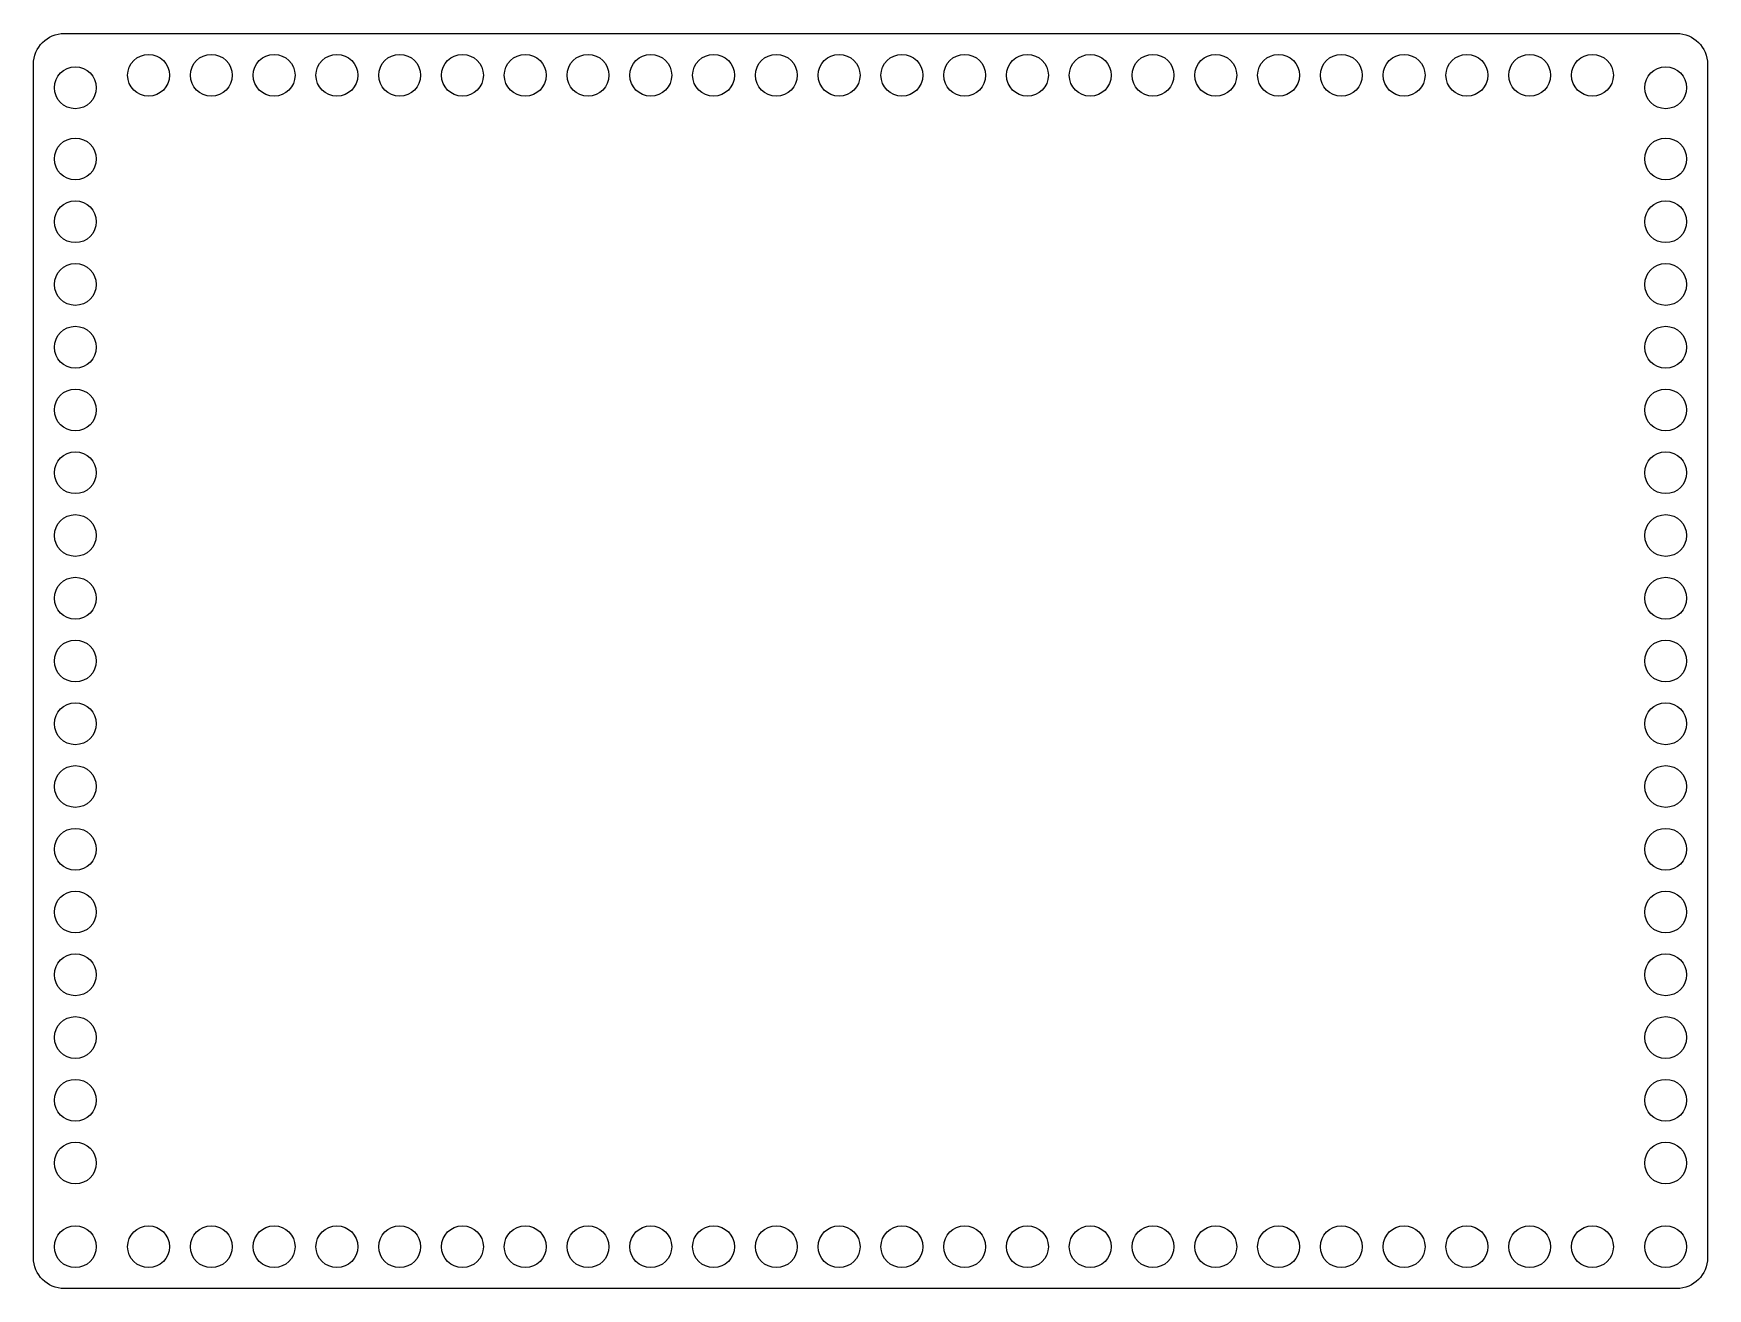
# Model space of a CAD drawing. Extents: x 1134 to 2268, y 426 to 1276.
import ezdxf

# ---------------------------------------------------------------- set-up
doc = ezdxf.new("R2010")
doc.units = 0
doc.layers.add('W0102_Printing_40X30', color=7, linetype='CONTINUOUS')

msp = doc.modelspace()

# ---------------------------------------------------------------- linework, layer by layer
at = {"layer": 'W0102_Printing_40X30', "color": 1}
for points in [[(1155.068571, 1276.271568), (2247.275544, 1276.271568)], [(1134.243572, 446.703589), (1134.243572, 1255.445569)], [(2268.101543, 1255.445569), (2268.101543, 446.703589)], [(2247.275544, 425.877589), (1155.068571, 425.877589)]]:
    msp.add_lwpolyline(points, dxfattribs=at)
for points in [[(1226.369069, 1247.924869)], [(1268.888768, 1247.924869)], [(1311.408367, 1247.924869)], [(1353.928066, 1247.924869)], [(1396.447865, 1247.924869)], [(1438.967464, 1247.924869)], [(1481.487163, 1247.924869)], [(1524.006762, 1247.924869)], [(1566.526561, 1247.924869)], [(1609.04626, 1247.924869)], [(1651.565859, 1247.924869)], [(1694.085558, 1247.924869)], [(1736.605257, 1247.924869)], [(1779.124956, 1247.924869)], [(1821.644654, 1247.924869)], [(1864.164253, 1247.924869)], [(1906.684052, 1247.924869)], [(1949.203651, 1247.924869)], [(1991.72335, 1247.924869)], [(2034.242949, 1247.924869)], [(2076.762648, 1247.924869)], [(2119.282447, 1247.924869)], [(2161.802146, 1247.924869)], [(2204.321745, 1247.924869)], [(1176.762671, 1239.478469)], [(2253.928144, 1239.478469)], [(1176.762671, 1191.23187)], [(2253.928144, 1191.23187)], [(1176.762671, 1148.712271)], [(2253.928144, 1148.712271)], [(1176.762671, 1106.192472)], [(2253.928144, 1106.192472)], [(1176.762671, 1063.672873)], [(2253.928144, 1063.672873)], [(1176.762671, 1021.153174)], [(2253.928144, 1021.153174)], [(1176.762671, 978.633476)], [(2253.928144, 978.633476)], [(1176.762671, 936.113777)], [(2253.928144, 936.113777)], [(1176.762671, 893.594078)], [(2253.928144, 893.594078)], [(1176.762671, 851.074479)], [(2253.928144, 851.074479)], [(1176.762671, 808.55468)], [(2253.928144, 808.55468)], [(1176.762671, 766.035081)], [(2253.928144, 766.035081)], [(1176.762671, 723.515382)], [(2253.928144, 723.515382)], [(1176.762671, 680.995683)], [(2253.928144, 680.995683)], [(1176.762671, 638.475984)], [(2253.928144, 638.475984)], [(1176.762671, 595.956385)], [(2253.928144, 595.956385)], [(1176.762671, 553.436586)], [(2253.928144, 553.436586)], [(1176.762671, 510.916987)], [(2253.928144, 510.916987)], [(1176.762671, 454.224089)], [(1226.369069, 454.224089)], [(1268.888768, 454.224089)], [(1311.408367, 454.224089)], [(1353.928066, 454.224089)], [(1396.447865, 454.224089)], [(1438.967464, 454.224089)], [(1481.487163, 454.224089)], [(1524.006762, 454.224089)], [(1566.526561, 454.224089)], [(1609.04626, 454.224089)], [(1651.565859, 454.224089)], [(1694.085558, 454.224089)], [(1736.605257, 454.224089)], [(1779.124956, 454.224089)], [(1821.644654, 454.224089)], [(1864.164253, 454.224089)], [(1906.684052, 454.224089)], [(1949.203651, 454.224089)], [(1991.72335, 454.224089)], [(2034.242949, 454.224089)], [(2076.762648, 454.224089)], [(2119.282447, 454.224089)], [(2161.802146, 454.224089)], [(2204.321745, 454.224089)], [(2253.928144, 454.224089)], [(2247.275544, 425.877589)]]:
    msp.add_lwpolyline(points, close=True, dxfattribs=at)
for points in [[(1134.243572, 1255.445569), (1134.243572, 1266.947568), (1143.567571, 1276.271568), (1155.068571, 1276.271568)], [(2247.275544, 1276.271568), (2258.777544, 1276.271568), (2268.101543, 1266.947568), (2268.101543, 1255.445569)], [(1198.02207, 1247.924869), (1198.02207, 1255.752869), (1204.36807, 1262.097868), (1212.19607, 1262.097868)], [(1212.19607, 1262.097868), (1220.023069, 1262.097868), (1226.369069, 1255.752869), (1226.369069, 1247.924869)], [(1240.542769, 1247.924869), (1240.542769, 1255.752869), (1246.887769, 1262.097868), (1254.715769, 1262.097868)], [(1254.715769, 1262.097868), (1262.542768, 1262.097868), (1268.888768, 1255.752869), (1268.888768, 1247.924869)], [(1283.062368, 1247.924869), (1283.062368, 1255.752869), (1289.407368, 1262.097868), (1297.235368, 1262.097868)], [(1297.235368, 1262.097868), (1305.062367, 1262.097868), (1311.408367, 1255.752869), (1311.408367, 1247.924869)], [(1325.582067, 1247.924869), (1325.582067, 1255.752869), (1331.927067, 1262.097868), (1339.755067, 1262.097868)], [(1339.755067, 1262.097868), (1347.582066, 1262.097868), (1353.928066, 1255.752869), (1353.928066, 1247.924869)], [(1368.100866, 1247.924869), (1368.100866, 1255.752869), (1374.446866, 1262.097868), (1382.274865, 1262.097868)], [(1382.274865, 1262.097868), (1390.101865, 1262.097868), (1396.447865, 1255.752869), (1396.447865, 1247.924869)], [(1410.621465, 1247.924869), (1410.621465, 1255.752869), (1416.966465, 1262.097868), (1424.794464, 1262.097868)], [(1424.794464, 1262.097868), (1432.621464, 1262.097868), (1438.967464, 1255.752869), (1438.967464, 1247.924869)], [(1453.141164, 1247.924869), (1453.141164, 1255.752869), (1459.486164, 1262.097868), (1467.314163, 1262.097868)], [(1467.314163, 1262.097868), (1475.141163, 1262.097868), (1481.487163, 1255.752869), (1481.487163, 1247.924869)], [(1495.660763, 1247.924869), (1495.660763, 1255.752869), (1502.005762, 1262.097868), (1509.833762, 1262.097868)], [(1509.833762, 1262.097868), (1517.660762, 1262.097868), (1524.006762, 1255.752869), (1524.006762, 1247.924869)], [(1538.179562, 1247.924869), (1538.179562, 1255.752869), (1544.525561, 1262.097868), (1552.353561, 1262.097868)], [(1552.353561, 1262.097868), (1560.180561, 1262.097868), (1566.526561, 1255.752869), (1566.526561, 1247.924869)], [(1580.70026, 1247.924869), (1580.70026, 1255.752869), (1587.04526, 1262.097868), (1594.87326, 1262.097868)], [(1594.87326, 1262.097868), (1602.70026, 1262.097868), (1609.04626, 1255.752869), (1609.04626, 1247.924869)], [(1623.219859, 1247.924869), (1623.219859, 1255.752869), (1629.564859, 1262.097868), (1637.392859, 1262.097868)], [(1637.392859, 1262.097868), (1645.219859, 1262.097868), (1651.565859, 1255.752869), (1651.565859, 1247.924869)], [(1665.739558, 1247.924869), (1665.739558, 1255.752869), (1672.084558, 1262.097868), (1679.912558, 1262.097868)], [(1679.912558, 1262.097868), (1687.739558, 1262.097868), (1694.085558, 1255.752869), (1694.085558, 1247.924869)], [(1708.258257, 1247.924869), (1708.258257, 1255.752869), (1714.604257, 1262.097868), (1722.432257, 1262.097868)], [(1722.432257, 1262.097868), (1730.259257, 1262.097868), (1736.605257, 1255.752869), (1736.605257, 1247.924869)], [(1750.778956, 1247.924869), (1750.778956, 1255.752869), (1757.123956, 1262.097868), (1764.951956, 1262.097868)], [(1764.951956, 1262.097868), (1772.778956, 1262.097868), (1779.124956, 1255.752869), (1779.124956, 1247.924869)], [(1793.298655, 1247.924869), (1793.298655, 1255.752869), (1799.643655, 1262.097868), (1807.471655, 1262.097868)], [(1807.471655, 1262.097868), (1815.298655, 1262.097868), (1821.644654, 1255.752869), (1821.644654, 1247.924869)], [(1835.818254, 1247.924869), (1835.818254, 1255.752869), (1842.163254, 1262.097868), (1849.991254, 1262.097868)], [(1849.991254, 1262.097868), (1857.818254, 1262.097868), (1864.164253, 1255.752869), (1864.164253, 1247.924869)], [(1878.337053, 1247.924869), (1878.337053, 1255.752869), (1884.683053, 1262.097868), (1892.511053, 1262.097868)], [(1892.511053, 1262.097868), (1900.338052, 1262.097868), (1906.684052, 1255.752869), (1906.684052, 1247.924869)], [(1920.857652, 1247.924869), (1920.857652, 1255.752869), (1927.202652, 1262.097868), (1935.030652, 1262.097868)], [(1935.030652, 1262.097868), (1942.857651, 1262.097868), (1949.203651, 1255.752869), (1949.203651, 1247.924869)], [(1963.377351, 1247.924869), (1963.377351, 1255.752869), (1969.722351, 1262.097868), (1977.550351, 1262.097868)], [(1977.550351, 1262.097868), (1985.37735, 1262.097868), (1991.72335, 1255.752869), (1991.72335, 1247.924869)], [(2005.89695, 1247.924869), (2005.89695, 1255.752869), (2012.24195, 1262.097868), (2020.069949, 1262.097868)], [(2020.069949, 1262.097868), (2027.896949, 1262.097868), (2034.242949, 1255.752869), (2034.242949, 1247.924869)], [(2048.416649, 1247.924869), (2048.416649, 1255.752869), (2054.761649, 1262.097868), (2062.589648, 1262.097868)], [(2062.589648, 1262.097868), (2070.417648, 1262.097868), (2076.762648, 1255.752869), (2076.762648, 1247.924869)], [(2090.936448, 1247.924869), (2090.936448, 1255.752869), (2097.281448, 1262.097868), (2105.109447, 1262.097868)], [(2105.109447, 1262.097868), (2112.936447, 1262.097868), (2119.282447, 1255.752869), (2119.282447, 1247.924869)], [(2133.455147, 1247.924869), (2133.455147, 1255.752869), (2139.801147, 1262.097868), (2147.629146, 1262.097868)], [(2147.629146, 1262.097868), (2155.456146, 1262.097868), (2161.802146, 1255.752869), (2161.802146, 1247.924869)], [(2175.975746, 1247.924869), (2175.975746, 1255.752869), (2182.320745, 1262.097868), (2190.148745, 1262.097868)], [(2190.148745, 1262.097868), (2197.976745, 1262.097868), (2204.321745, 1255.752869), (2204.321745, 1247.924869)], [(1148.416671, 1239.478469), (1148.416671, 1247.306469), (1154.761671, 1253.651469), (1162.589671, 1253.651469)], [(1162.589671, 1253.651469), (1170.416671, 1253.651469), (1176.762671, 1247.306469), (1176.762671, 1239.478469)], [(1212.19607, 1233.751869), (1204.36807, 1233.751869), (1198.02207, 1240.096869), (1198.02207, 1247.924869)], [(1226.369069, 1247.924869), (1226.369069, 1240.096869), (1220.023069, 1233.751869), (1212.19607, 1233.751869)], [(1254.715769, 1233.751869), (1246.887769, 1233.751869), (1240.542769, 1240.096869), (1240.542769, 1247.924869)], [(1268.888768, 1247.924869), (1268.888768, 1240.096869), (1262.542768, 1233.751869), (1254.715769, 1233.751869)], [(1297.235368, 1233.751869), (1289.407368, 1233.751869), (1283.062368, 1240.096869), (1283.062368, 1247.924869)], [(1311.408367, 1247.924869), (1311.408367, 1240.096869), (1305.062367, 1233.751869), (1297.235368, 1233.751869)], [(1339.755067, 1233.751869), (1331.927067, 1233.751869), (1325.582067, 1240.096869), (1325.582067, 1247.924869)], [(1353.928066, 1247.924869), (1353.928066, 1240.096869), (1347.582066, 1233.751869), (1339.755067, 1233.751869)], [(1382.274865, 1233.751869), (1374.446866, 1233.751869), (1368.100866, 1240.096869), (1368.100866, 1247.924869)], [(1396.447865, 1247.924869), (1396.447865, 1240.096869), (1390.101865, 1233.751869), (1382.274865, 1233.751869)], [(1424.794464, 1233.751869), (1416.966465, 1233.751869), (1410.621465, 1240.096869), (1410.621465, 1247.924869)], [(1438.967464, 1247.924869), (1438.967464, 1240.096869), (1432.621464, 1233.751869), (1424.794464, 1233.751869)], [(1467.314163, 1233.751869), (1459.486164, 1233.751869), (1453.141164, 1240.096869), (1453.141164, 1247.924869)], [(1481.487163, 1247.924869), (1481.487163, 1240.096869), (1475.141163, 1233.751869), (1467.314163, 1233.751869)], [(1509.833762, 1233.751869), (1502.005762, 1233.751869), (1495.660763, 1240.096869), (1495.660763, 1247.924869)], [(1524.006762, 1247.924869), (1524.006762, 1240.096869), (1517.660762, 1233.751869), (1509.833762, 1233.751869)], [(1552.353561, 1233.751869), (1544.525561, 1233.751869), (1538.179562, 1240.096869), (1538.179562, 1247.924869)], [(1566.526561, 1247.924869), (1566.526561, 1240.096869), (1560.180561, 1233.751869), (1552.353561, 1233.751869)], [(1594.87326, 1233.751869), (1587.04526, 1233.751869), (1580.70026, 1240.096869), (1580.70026, 1247.924869)], [(1609.04626, 1247.924869), (1609.04626, 1240.096869), (1602.70026, 1233.751869), (1594.87326, 1233.751869)], [(1637.392859, 1233.751869), (1629.564859, 1233.751869), (1623.219859, 1240.096869), (1623.219859, 1247.924869)], [(1651.565859, 1247.924869), (1651.565859, 1240.096869), (1645.219859, 1233.751869), (1637.392859, 1233.751869)], [(1679.912558, 1233.751869), (1672.084558, 1233.751869), (1665.739558, 1240.096869), (1665.739558, 1247.924869)], [(1694.085558, 1247.924869), (1694.085558, 1240.096869), (1687.739558, 1233.751869), (1679.912558, 1233.751869)], [(1722.432257, 1233.751869), (1714.604257, 1233.751869), (1708.258257, 1240.096869), (1708.258257, 1247.924869)], [(1736.605257, 1247.924869), (1736.605257, 1240.096869), (1730.259257, 1233.751869), (1722.432257, 1233.751869)], [(1764.951956, 1233.751869), (1757.123956, 1233.751869), (1750.778956, 1240.096869), (1750.778956, 1247.924869)], [(1779.124956, 1247.924869), (1779.124956, 1240.096869), (1772.778956, 1233.751869), (1764.951956, 1233.751869)], [(1807.471655, 1233.751869), (1799.643655, 1233.751869), (1793.298655, 1240.096869), (1793.298655, 1247.924869)], [(1821.644654, 1247.924869), (1821.644654, 1240.096869), (1815.298655, 1233.751869), (1807.471655, 1233.751869)], [(1849.991254, 1233.751869), (1842.163254, 1233.751869), (1835.818254, 1240.096869), (1835.818254, 1247.924869)], [(1864.164253, 1247.924869), (1864.164253, 1240.096869), (1857.818254, 1233.751869), (1849.991254, 1233.751869)], [(1892.511053, 1233.751869), (1884.683053, 1233.751869), (1878.337053, 1240.096869), (1878.337053, 1247.924869)], [(1906.684052, 1247.924869), (1906.684052, 1240.096869), (1900.338052, 1233.751869), (1892.511053, 1233.751869)], [(1935.030652, 1233.751869), (1927.202652, 1233.751869), (1920.857652, 1240.096869), (1920.857652, 1247.924869)], [(1949.203651, 1247.924869), (1949.203651, 1240.096869), (1942.857651, 1233.751869), (1935.030652, 1233.751869)], [(1977.550351, 1233.751869), (1969.722351, 1233.751869), (1963.377351, 1240.096869), (1963.377351, 1247.924869)], [(1991.72335, 1247.924869), (1991.72335, 1240.096869), (1985.37735, 1233.751869), (1977.550351, 1233.751869)], [(2020.069949, 1233.751869), (2012.24195, 1233.751869), (2005.89695, 1240.096869), (2005.89695, 1247.924869)], [(2034.242949, 1247.924869), (2034.242949, 1240.096869), (2027.896949, 1233.751869), (2020.069949, 1233.751869)], [(2062.589648, 1233.751869), (2054.761649, 1233.751869), (2048.416649, 1240.096869), (2048.416649, 1247.924869)], [(2076.762648, 1247.924869), (2076.762648, 1240.096869), (2070.417648, 1233.751869), (2062.589648, 1233.751869)], [(2105.109447, 1233.751869), (2097.281448, 1233.751869), (2090.936448, 1240.096869), (2090.936448, 1247.924869)], [(2119.282447, 1247.924869), (2119.282447, 1240.096869), (2112.936447, 1233.751869), (2105.109447, 1233.751869)], [(2147.629146, 1233.751869), (2139.801147, 1233.751869), (2133.455147, 1240.096869), (2133.455147, 1247.924869)], [(2161.802146, 1247.924869), (2161.802146, 1240.096869), (2155.456146, 1233.751869), (2147.629146, 1233.751869)], [(2190.148745, 1233.751869), (2182.320745, 1233.751869), (2175.975746, 1240.096869), (2175.975746, 1247.924869)], [(2204.321745, 1247.924869), (2204.321745, 1240.096869), (2197.976745, 1233.751869), (2190.148745, 1233.751869)], [(2225.582144, 1239.478469), (2225.582144, 1247.306469), (2231.927144, 1253.651469), (2239.755144, 1253.651469)], [(2239.755144, 1253.651469), (2247.582144, 1253.651469), (2253.928144, 1247.306469), (2253.928144, 1239.478469)], [(1162.589671, 1225.305469), (1154.761671, 1225.305469), (1148.416671, 1231.650469), (1148.416671, 1239.478469)], [(1176.762671, 1239.478469), (1176.762671, 1231.650469), (1170.416671, 1225.305469), (1162.589671, 1225.305469)], [(2239.755144, 1225.305469), (2231.927144, 1225.305469), (2225.582144, 1231.650469), (2225.582144, 1239.478469)], [(2253.928144, 1239.478469), (2253.928144, 1231.650469), (2247.582144, 1225.305469), (2239.755144, 1225.305469)], [(1148.416671, 1191.23187), (1148.416671, 1199.05987), (1154.761671, 1205.40487), (1162.589671, 1205.40487)], [(1162.589671, 1205.40487), (1170.416671, 1205.40487), (1176.762671, 1199.05987), (1176.762671, 1191.23187)], [(2225.582144, 1191.23187), (2225.582144, 1199.05987), (2231.927144, 1205.40487), (2239.755144, 1205.40487)], [(2239.755144, 1205.40487), (2247.582144, 1205.40487), (2253.928144, 1199.05987), (2253.928144, 1191.23187)], [(1162.589671, 1177.058871), (1154.761671, 1177.058871), (1148.416671, 1183.40387), (1148.416671, 1191.23187)], [(1176.762671, 1191.23187), (1176.762671, 1183.40387), (1170.416671, 1177.058871), (1162.589671, 1177.058871)], [(2239.755144, 1177.058871), (2231.927144, 1177.058871), (2225.582144, 1183.40387), (2225.582144, 1191.23187)], [(2253.928144, 1191.23187), (2253.928144, 1183.40387), (2247.582144, 1177.058871), (2239.755144, 1177.058871)], [(1148.416671, 1148.712271), (1148.416671, 1156.540271), (1154.761671, 1162.885271), (1162.589671, 1162.885271)], [(1162.589671, 1162.885271), (1170.416671, 1162.885271), (1176.762671, 1156.540271), (1176.762671, 1148.712271)], [(2225.582144, 1148.712271), (2225.582144, 1156.540271), (2231.927144, 1162.885271), (2239.755144, 1162.885271)], [(2239.755144, 1162.885271), (2247.582144, 1162.885271), (2253.928144, 1156.540271), (2253.928144, 1148.712271)], [(1162.589671, 1134.539272), (1154.761671, 1134.539272), (1148.416671, 1140.884271), (1148.416671, 1148.712271)], [(1176.762671, 1148.712271), (1176.762671, 1140.884271), (1170.416671, 1134.539272), (1162.589671, 1134.539272)], [(2239.755144, 1134.539272), (2231.927144, 1134.539272), (2225.582144, 1140.884271), (2225.582144, 1148.712271)], [(2253.928144, 1148.712271), (2253.928144, 1140.884271), (2247.582144, 1134.539272), (2239.755144, 1134.539272)], [(1148.416671, 1106.192472), (1148.416671, 1114.020472), (1154.761671, 1120.365472), (1162.589671, 1120.365472)], [(1162.589671, 1120.365472), (1170.416671, 1120.365472), (1176.762671, 1114.020472), (1176.762671, 1106.192472)], [(2225.582144, 1106.192472), (2225.582144, 1114.020472), (2231.927144, 1120.365472), (2239.755144, 1120.365472)], [(2239.755144, 1120.365472), (2247.582144, 1120.365472), (2253.928144, 1114.020472), (2253.928144, 1106.192472)], [(1162.589671, 1092.019473), (1154.761671, 1092.019473), (1148.416671, 1098.364473), (1148.416671, 1106.192472)], [(1176.762671, 1106.192472), (1176.762671, 1098.364473), (1170.416671, 1092.019473), (1162.589671, 1092.019473)], [(2239.755144, 1092.019473), (2231.927144, 1092.019473), (2225.582144, 1098.364473), (2225.582144, 1106.192472)], [(2253.928144, 1106.192472), (2253.928144, 1098.364473), (2247.582144, 1092.019473), (2239.755144, 1092.019473)], [(1148.416671, 1063.672873), (1148.416671, 1071.500873), (1154.761671, 1077.845873), (1162.589671, 1077.845873)], [(1162.589671, 1077.845873), (1170.416671, 1077.845873), (1176.762671, 1071.500873), (1176.762671, 1063.672873)], [(2225.582144, 1063.672873), (2225.582144, 1071.500873), (2231.927144, 1077.845873), (2239.755144, 1077.845873)], [(2239.755144, 1077.845873), (2247.582144, 1077.845873), (2253.928144, 1071.500873), (2253.928144, 1063.672873)], [(1162.589671, 1049.499874), (1154.761671, 1049.499874), (1148.416671, 1055.844874), (1148.416671, 1063.672873)], [(1176.762671, 1063.672873), (1176.762671, 1055.844874), (1170.416671, 1049.499874), (1162.589671, 1049.499874)], [(2239.755144, 1049.499874), (2231.927144, 1049.499874), (2225.582144, 1055.844874), (2225.582144, 1063.672873)], [(2253.928144, 1063.672873), (2253.928144, 1055.844874), (2247.582144, 1049.499874), (2239.755144, 1049.499874)], [(1148.416671, 1021.153174), (1148.416671, 1028.981174), (1154.761671, 1035.326174), (1162.589671, 1035.326174)], [(1162.589671, 1035.326174), (1170.416671, 1035.326174), (1176.762671, 1028.981174), (1176.762671, 1021.153174)], [(2225.582144, 1021.153174), (2225.582144, 1028.981174), (2231.927144, 1035.326174), (2239.755144, 1035.326174)], [(2239.755144, 1035.326174), (2247.582144, 1035.326174), (2253.928144, 1028.981174), (2253.928144, 1021.153174)], [(1162.589671, 1006.980175), (1154.761671, 1006.980175), (1148.416671, 1013.325175), (1148.416671, 1021.153174)], [(1176.762671, 1021.153174), (1176.762671, 1013.325175), (1170.416671, 1006.980175), (1162.589671, 1006.980175)], [(2239.755144, 1006.980175), (2231.927144, 1006.980175), (2225.582144, 1013.325175), (2225.582144, 1021.153174)], [(2253.928144, 1021.153174), (2253.928144, 1013.325175), (2247.582144, 1006.980175), (2239.755144, 1006.980175)], [(1148.416671, 978.633476), (1148.416671, 986.461475), (1154.761671, 992.806475), (1162.589671, 992.806475)], [(1162.589671, 992.806475), (1170.416671, 992.806475), (1176.762671, 986.461475), (1176.762671, 978.633476)], [(2225.582144, 978.633476), (2225.582144, 986.461475), (2231.927144, 992.806475), (2239.755144, 992.806475)], [(2239.755144, 992.806475), (2247.582144, 992.806475), (2253.928144, 986.461475), (2253.928144, 978.633476)], [(1162.589671, 964.460476), (1154.761671, 964.460476), (1148.416671, 970.805476), (1148.416671, 978.633476)], [(1176.762671, 978.633476), (1176.762671, 970.805476), (1170.416671, 964.460476), (1162.589671, 964.460476)], [(2239.755144, 964.460476), (2231.927144, 964.460476), (2225.582144, 970.805476), (2225.582144, 978.633476)], [(2253.928144, 978.633476), (2253.928144, 970.805476), (2247.582144, 964.460476), (2239.755144, 964.460476)], [(1148.416671, 936.113777), (1148.416671, 943.941776), (1154.761671, 950.286776), (1162.589671, 950.286776)], [(1162.589671, 950.286776), (1170.416671, 950.286776), (1176.762671, 943.941776), (1176.762671, 936.113777)], [(2225.582144, 936.113777), (2225.582144, 943.941776), (2231.927144, 950.286776), (2239.755144, 950.286776)], [(2239.755144, 950.286776), (2247.582144, 950.286776), (2253.928144, 943.941776), (2253.928144, 936.113777)], [(1162.589671, 921.940777), (1154.761671, 921.940777), (1148.416671, 928.285777), (1148.416671, 936.113777)], [(1176.762671, 936.113777), (1176.762671, 928.285777), (1170.416671, 921.940777), (1162.589671, 921.940777)], [(2239.755144, 921.940777), (2231.927144, 921.940777), (2225.582144, 928.285777), (2225.582144, 936.113777)], [(2253.928144, 936.113777), (2253.928144, 928.285777), (2247.582144, 921.940777), (2239.755144, 921.940777)], [(1148.416671, 893.594078), (1148.416671, 901.422077), (1154.761671, 907.767077), (1162.589671, 907.767077)], [(1162.589671, 907.767077), (1170.416671, 907.767077), (1176.762671, 901.422077), (1176.762671, 893.594078)], [(2225.582144, 893.594078), (2225.582144, 901.422077), (2231.927144, 907.767077), (2239.755144, 907.767077)], [(2239.755144, 907.767077), (2247.582144, 907.767077), (2253.928144, 901.422077), (2253.928144, 893.594078)], [(1162.589671, 879.421078), (1154.761671, 879.421078), (1148.416671, 885.766078), (1148.416671, 893.594078)], [(1176.762671, 893.594078), (1176.762671, 885.766078), (1170.416671, 879.421078), (1162.589671, 879.421078)], [(2239.755144, 879.421078), (2231.927144, 879.421078), (2225.582144, 885.766078), (2225.582144, 893.594078)], [(2253.928144, 893.594078), (2253.928144, 885.766078), (2247.582144, 879.421078), (2239.755144, 879.421078)], [(1148.416671, 851.074479), (1148.416671, 858.902479), (1154.761671, 865.247478), (1162.589671, 865.247478)], [(1162.589671, 865.247478), (1170.416671, 865.247478), (1176.762671, 858.902479), (1176.762671, 851.074479)], [(2225.582144, 851.074479), (2225.582144, 858.902479), (2231.927144, 865.247478), (2239.755144, 865.247478)], [(2239.755144, 865.247478), (2247.582144, 865.247478), (2253.928144, 858.902479), (2253.928144, 851.074479)], [(1162.589671, 836.901479), (1154.761671, 836.901479), (1148.416671, 843.246479), (1148.416671, 851.074479)], [(1176.762671, 851.074479), (1176.762671, 843.246479), (1170.416671, 836.901479), (1162.589671, 836.901479)], [(2239.755144, 836.901479), (2231.927144, 836.901479), (2225.582144, 843.246479), (2225.582144, 851.074479)], [(2253.928144, 851.074479), (2253.928144, 843.246479), (2247.582144, 836.901479), (2239.755144, 836.901479)], [(1148.416671, 808.55468), (1148.416671, 816.38268), (1154.761671, 822.727679), (1162.589671, 822.727679)], [(1162.589671, 822.727679), (1170.416671, 822.727679), (1176.762671, 816.38268), (1176.762671, 808.55468)], [(2225.582144, 808.55468), (2225.582144, 816.38268), (2231.927144, 822.727679), (2239.755144, 822.727679)], [(2239.755144, 822.727679), (2247.582144, 822.727679), (2253.928144, 816.38268), (2253.928144, 808.55468)], [(1162.589671, 794.38168), (1154.761671, 794.38168), (1148.416671, 800.72668), (1148.416671, 808.55468)], [(1176.762671, 808.55468), (1176.762671, 800.72668), (1170.416671, 794.38168), (1162.589671, 794.38168)], [(2239.755144, 794.38168), (2231.927144, 794.38168), (2225.582144, 800.72668), (2225.582144, 808.55468)], [(2253.928144, 808.55468), (2253.928144, 800.72668), (2247.582144, 794.38168), (2239.755144, 794.38168)], [(1148.416671, 766.035081), (1148.416671, 773.863081), (1154.761671, 780.20808), (1162.589671, 780.20808)], [(1162.589671, 780.20808), (1170.416671, 780.20808), (1176.762671, 773.863081), (1176.762671, 766.035081)], [(2225.582144, 766.035081), (2225.582144, 773.863081), (2231.927144, 780.20808), (2239.755144, 780.20808)], [(2239.755144, 780.20808), (2247.582144, 780.20808), (2253.928144, 773.863081), (2253.928144, 766.035081)], [(1162.589671, 751.862081), (1154.761671, 751.862081), (1148.416671, 758.207081), (1148.416671, 766.035081)], [(1176.762671, 766.035081), (1176.762671, 758.207081), (1170.416671, 751.862081), (1162.589671, 751.862081)], [(2239.755144, 751.862081), (2231.927144, 751.862081), (2225.582144, 758.207081), (2225.582144, 766.035081)], [(2253.928144, 766.035081), (2253.928144, 758.207081), (2247.582144, 751.862081), (2239.755144, 751.862081)], [(1148.416671, 723.515382), (1148.416671, 731.343382), (1154.761671, 737.688382), (1162.589671, 737.688382)], [(1162.589671, 737.688382), (1170.416671, 737.688382), (1176.762671, 731.343382), (1176.762671, 723.515382)], [(2225.582144, 723.515382), (2225.582144, 731.343382), (2231.927144, 737.688382), (2239.755144, 737.688382)], [(2239.755144, 737.688382), (2247.582144, 737.688382), (2253.928144, 731.343382), (2253.928144, 723.515382)], [(1162.589671, 709.342382), (1154.761671, 709.342382), (1148.416671, 715.687382), (1148.416671, 723.515382)], [(1176.762671, 723.515382), (1176.762671, 715.687382), (1170.416671, 709.342382), (1162.589671, 709.342382)], [(2239.755144, 709.342382), (2231.927144, 709.342382), (2225.582144, 715.687382), (2225.582144, 723.515382)], [(2253.928144, 723.515382), (2253.928144, 715.687382), (2247.582144, 709.342382), (2239.755144, 709.342382)], [(1148.416671, 680.995683), (1148.416671, 688.823683), (1154.761671, 695.168683), (1162.589671, 695.168683)], [(1162.589671, 695.168683), (1170.416671, 695.168683), (1176.762671, 688.823683), (1176.762671, 680.995683)], [(2225.582144, 680.995683), (2225.582144, 688.823683), (2231.927144, 695.168683), (2239.755144, 695.168683)], [(2239.755144, 695.168683), (2247.582144, 695.168683), (2253.928144, 688.823683), (2253.928144, 680.995683)], [(1162.589671, 666.822683), (1154.761671, 666.822683), (1148.416671, 673.167683), (1148.416671, 680.995683)], [(1176.762671, 680.995683), (1176.762671, 673.167683), (1170.416671, 666.822683), (1162.589671, 666.822683)], [(2239.755144, 666.822683), (2231.927144, 666.822683), (2225.582144, 673.167683), (2225.582144, 680.995683)], [(2253.928144, 680.995683), (2253.928144, 673.167683), (2247.582144, 666.822683), (2239.755144, 666.822683)], [(1148.416671, 638.475984), (1148.416671, 646.303984), (1154.761671, 652.648984), (1162.589671, 652.648984)], [(1162.589671, 652.648984), (1170.416671, 652.648984), (1176.762671, 646.303984), (1176.762671, 638.475984)], [(2225.582144, 638.475984), (2225.582144, 646.303984), (2231.927144, 652.648984), (2239.755144, 652.648984)], [(2239.755144, 652.648984), (2247.582144, 652.648984), (2253.928144, 646.303984), (2253.928144, 638.475984)], [(1162.589671, 624.302984), (1154.761671, 624.302984), (1148.416671, 630.647984), (1148.416671, 638.475984)], [(1176.762671, 638.475984), (1176.762671, 630.647984), (1170.416671, 624.302984), (1162.589671, 624.302984)], [(2239.755144, 624.302984), (2231.927144, 624.302984), (2225.582144, 630.647984), (2225.582144, 638.475984)], [(2253.928144, 638.475984), (2253.928144, 630.647984), (2247.582144, 624.302984), (2239.755144, 624.302984)], [(1148.416671, 595.956385), (1148.416671, 603.784385), (1154.761671, 610.129385), (1162.589671, 610.129385)], [(1162.589671, 610.129385), (1170.416671, 610.129385), (1176.762671, 603.784385), (1176.762671, 595.956385)], [(2225.582144, 595.956385), (2225.582144, 603.784385), (2231.927144, 610.129385), (2239.755144, 610.129385)], [(2239.755144, 610.129385), (2247.582144, 610.129385), (2253.928144, 603.784385), (2253.928144, 595.956385)], [(1162.589671, 581.783385), (1154.761671, 581.783385), (1148.416671, 588.128385), (1148.416671, 595.956385)], [(1176.762671, 595.956385), (1176.762671, 588.128385), (1170.416671, 581.783385), (1162.589671, 581.783385)], [(2239.755144, 581.783385), (2231.927144, 581.783385), (2225.582144, 588.128385), (2225.582144, 595.956385)], [(2253.928144, 595.956385), (2253.928144, 588.128385), (2247.582144, 581.783385), (2239.755144, 581.783385)], [(1148.416671, 553.436586), (1148.416671, 561.264586), (1154.761671, 567.609586), (1162.589671, 567.609586)], [(1162.589671, 567.609586), (1170.416671, 567.609586), (1176.762671, 561.264586), (1176.762671, 553.436586)], [(2225.582144, 553.436586), (2225.582144, 561.264586), (2231.927144, 567.609586), (2239.755144, 567.609586)], [(2239.755144, 567.609586), (2247.582144, 567.609586), (2253.928144, 561.264586), (2253.928144, 553.436586)], [(1162.589671, 539.263587), (1154.761671, 539.263587), (1148.416671, 545.608586), (1148.416671, 553.436586)], [(1176.762671, 553.436586), (1176.762671, 545.608586), (1170.416671, 539.263587), (1162.589671, 539.263587)], [(2239.755144, 539.263587), (2231.927144, 539.263587), (2225.582144, 545.608586), (2225.582144, 553.436586)], [(2253.928144, 553.436586), (2253.928144, 545.608586), (2247.582144, 539.263587), (2239.755144, 539.263587)], [(1148.416671, 510.916987), (1148.416671, 518.744987), (1154.761671, 525.089987), (1162.589671, 525.089987)], [(1162.589671, 525.089987), (1170.416671, 525.089987), (1176.762671, 518.744987), (1176.762671, 510.916987)], [(2225.582144, 510.916987), (2225.582144, 518.744987), (2231.927144, 525.089987), (2239.755144, 525.089987)], [(2239.755144, 525.089987), (2247.582144, 525.089987), (2253.928144, 518.744987), (2253.928144, 510.916987)], [(1162.589671, 496.743988), (1154.761671, 496.743988), (1148.416671, 503.088987), (1148.416671, 510.916987)], [(1176.762671, 510.916987), (1176.762671, 503.088987), (1170.416671, 496.743988), (1162.589671, 496.743988)], [(2239.755144, 496.743988), (2231.927144, 496.743988), (2225.582144, 503.088987), (2225.582144, 510.916987)], [(2253.928144, 510.916987), (2253.928144, 503.088987), (2247.582144, 496.743988), (2239.755144, 496.743988)], [(1148.416671, 454.224089), (1148.416671, 462.052088), (1154.761671, 468.397088), (1162.589671, 468.397088)], [(1162.589671, 468.397088), (1170.416671, 468.397088), (1176.762671, 462.052088), (1176.762671, 454.224089)], [(1198.02307, 454.224089), (1198.02307, 462.052088), (1204.36807, 468.397088), (1212.19607, 468.397088)], [(1212.19607, 468.397088), (1220.023069, 468.397088), (1226.369069, 462.052088), (1226.369069, 454.224089)], [(1240.542769, 454.224089), (1240.542769, 462.052088), (1246.887769, 468.397088), (1254.715769, 468.397088)], [(1254.715769, 468.397088), (1262.542768, 468.397088), (1268.888768, 462.052088), (1268.888768, 454.224089)], [(1283.062368, 454.224089), (1283.062368, 462.052088), (1289.407368, 468.397088), (1297.235368, 468.397088)], [(1297.235368, 468.397088), (1305.062367, 468.397088), (1311.408367, 462.052088), (1311.408367, 454.224089)], [(1325.582067, 454.224089), (1325.582067, 462.052088), (1331.927067, 468.397088), (1339.755067, 468.397088)], [(1339.755067, 468.397088), (1347.583066, 468.397088), (1353.928066, 462.052088), (1353.928066, 454.224089)], [(1368.101866, 454.224089), (1368.101866, 462.052088), (1374.446866, 468.397088), (1382.274865, 468.397088)], [(1382.274865, 468.397088), (1390.101865, 468.397088), (1396.447865, 462.052088), (1396.447865, 454.224089)], [(1410.621465, 454.224089), (1410.621465, 462.052088), (1416.966465, 468.397088), (1424.794464, 468.397088)], [(1424.794464, 468.397088), (1432.621464, 468.397088), (1438.967464, 462.052088), (1438.967464, 454.224089)], [(1453.141164, 454.224089), (1453.141164, 462.052088), (1459.486164, 468.397088), (1467.314163, 468.397088)], [(1467.314163, 468.397088), (1475.141163, 468.397088), (1481.487163, 462.052088), (1481.487163, 454.224089)], [(1495.660763, 454.224089), (1495.660763, 462.052088), (1502.005762, 468.397088), (1509.833762, 468.397088)], [(1509.833762, 468.397088), (1517.661762, 468.397088), (1524.006762, 462.052088), (1524.006762, 454.224089)], [(1538.180562, 454.224089), (1538.180562, 462.052088), (1544.525561, 468.397088), (1552.353561, 468.397088)], [(1552.353561, 468.397088), (1560.180561, 468.397088), (1566.526561, 462.052088), (1566.526561, 454.224089)], [(1580.70026, 454.224089), (1580.70026, 462.052088), (1587.04526, 468.397088), (1594.87326, 468.397088)], [(1594.87326, 468.397088), (1602.70026, 468.397088), (1609.04626, 462.052088), (1609.04626, 454.224089)], [(1623.219859, 454.224089), (1623.219859, 462.052088), (1629.564859, 468.397088), (1637.392859, 468.397088)], [(1637.392859, 468.397088), (1645.219859, 468.397088), (1651.565859, 462.052088), (1651.565859, 454.224089)], [(1665.739558, 454.224089), (1665.739558, 462.052088), (1672.084558, 468.397088), (1679.912558, 468.397088)], [(1679.912558, 468.397088), (1687.740558, 468.397088), (1694.085558, 462.052088), (1694.085558, 454.224089)], [(1708.259257, 454.224089), (1708.259257, 462.052088), (1714.604257, 468.397088), (1722.432257, 468.397088)], [(1722.432257, 468.397088), (1730.259257, 468.397088), (1736.605257, 462.052088), (1736.605257, 454.224089)], [(1750.778956, 454.224089), (1750.778956, 462.052088), (1757.123956, 468.397088), (1764.951956, 468.397088)], [(1764.951956, 468.397088), (1772.778956, 468.397088), (1779.124956, 462.052088), (1779.124956, 454.224089)], [(1793.298655, 454.224089), (1793.298655, 462.052088), (1799.643655, 468.397088), (1807.471655, 468.397088)], [(1807.471655, 468.397088), (1815.298655, 468.397088), (1821.644654, 462.052088), (1821.644654, 454.224089)], [(1835.818254, 454.224089), (1835.818254, 462.052088), (1842.163254, 468.397088), (1849.991254, 468.397088)], [(1849.991254, 468.397088), (1857.819254, 468.397088), (1864.164253, 462.052088), (1864.164253, 454.224089)], [(1878.338053, 454.224089), (1878.338053, 462.052088), (1884.683053, 468.397088), (1892.511053, 468.397088)], [(1892.511053, 468.397088), (1900.338052, 468.397088), (1906.684052, 462.052088), (1906.684052, 454.224089)], [(1920.857652, 454.224089), (1920.857652, 462.052088), (1927.202652, 468.397088), (1935.030652, 468.397088)], [(1935.030652, 468.397088), (1942.857651, 468.397088), (1949.203651, 462.052088), (1949.203651, 454.224089)], [(1963.377351, 454.224089), (1963.377351, 462.052088), (1969.722351, 468.397088), (1977.550351, 468.397088)], [(1977.550351, 468.397088), (1985.37735, 468.397088), (1991.72335, 462.052088), (1991.72335, 454.224089)], [(2005.89695, 454.224089), (2005.89695, 462.052088), (2012.24195, 468.397088), (2020.069949, 468.397088)], [(2020.069949, 468.397088), (2027.897949, 468.397088), (2034.242949, 462.052088), (2034.242949, 454.224089)], [(2048.416649, 454.224089), (2048.416649, 462.052088), (2054.761649, 468.397088), (2062.589648, 468.397088)], [(2062.589648, 468.397088), (2070.417648, 468.397088), (2076.762648, 462.052088), (2076.762648, 454.224089)], [(2090.936448, 454.224089), (2090.936448, 462.052088), (2097.281448, 468.397088), (2105.109447, 468.397088)], [(2105.109447, 468.397088), (2112.937447, 468.397088), (2119.282447, 462.052088), (2119.282447, 454.224089)], [(2133.456147, 454.224089), (2133.456147, 462.052088), (2139.801147, 468.397088), (2147.629146, 468.397088)], [(2147.629146, 468.397088), (2155.456146, 468.397088), (2161.802146, 462.052088), (2161.802146, 454.224089)], [(2175.975746, 454.224089), (2175.975746, 462.052088), (2182.320745, 468.397088), (2190.148745, 468.397088)], [(2190.148745, 468.397088), (2197.976745, 468.397088), (2204.321745, 462.052088), (2204.321745, 454.224089)], [(2225.582144, 454.224089), (2225.582144, 462.052088), (2231.927144, 468.397088), (2239.755144, 468.397088)], [(2239.755144, 468.397088), (2247.582144, 468.397088), (2253.928144, 462.052088), (2253.928144, 454.224089)], [(1162.589671, 440.051089), (1154.761671, 440.051089), (1148.416671, 446.396089), (1148.416671, 454.224089)], [(1176.762671, 454.224089), (1176.762671, 446.396089), (1170.416671, 440.051089), (1162.589671, 440.051089)], [(1212.19607, 440.051089), (1204.36807, 440.051089), (1198.02307, 446.396089), (1198.02307, 454.224089)], [(1226.369069, 454.224089), (1226.369069, 446.396089), (1220.023069, 440.051089), (1212.19607, 440.051089)], [(1254.715769, 440.051089), (1246.887769, 440.051089), (1240.542769, 446.396089), (1240.542769, 454.224089)], [(1268.888768, 454.224089), (1268.888768, 446.396089), (1262.542768, 440.051089), (1254.715769, 440.051089)], [(1297.235368, 440.051089), (1289.407368, 440.051089), (1283.062368, 446.396089), (1283.062368, 454.224089)], [(1311.408367, 454.224089), (1311.408367, 446.396089), (1305.062367, 440.051089), (1297.235368, 440.051089)], [(1339.755067, 440.051089), (1331.927067, 440.051089), (1325.582067, 446.396089), (1325.582067, 454.224089)], [(1353.928066, 454.224089), (1353.928066, 446.396089), (1347.583066, 440.051089), (1339.755067, 440.051089)], [(1382.274865, 440.051089), (1374.446866, 440.051089), (1368.101866, 446.396089), (1368.101866, 454.224089)], [(1396.447865, 454.224089), (1396.447865, 446.396089), (1390.101865, 440.051089), (1382.274865, 440.051089)], [(1424.794464, 440.051089), (1416.966465, 440.051089), (1410.621465, 446.396089), (1410.621465, 454.224089)], [(1438.967464, 454.224089), (1438.967464, 446.396089), (1432.621464, 440.051089), (1424.794464, 440.051089)], [(1467.314163, 440.051089), (1459.486164, 440.051089), (1453.141164, 446.396089), (1453.141164, 454.224089)], [(1481.487163, 454.224089), (1481.487163, 446.396089), (1475.141163, 440.051089), (1467.314163, 440.051089)], [(1509.833762, 440.051089), (1502.005762, 440.051089), (1495.660763, 446.396089), (1495.660763, 454.224089)], [(1524.006762, 454.224089), (1524.006762, 446.396089), (1517.661762, 440.051089), (1509.833762, 440.051089)], [(1552.353561, 440.051089), (1544.525561, 440.051089), (1538.180562, 446.396089), (1538.180562, 454.224089)], [(1566.526561, 454.224089), (1566.526561, 446.396089), (1560.180561, 440.051089), (1552.353561, 440.051089)], [(1594.87326, 440.051089), (1587.04526, 440.051089), (1580.70026, 446.396089), (1580.70026, 454.224089)], [(1609.04626, 454.224089), (1609.04626, 446.396089), (1602.70026, 440.051089), (1594.87326, 440.051089)], [(1637.392859, 440.051089), (1629.564859, 440.051089), (1623.219859, 446.396089), (1623.219859, 454.224089)], [(1651.565859, 454.224089), (1651.565859, 446.396089), (1645.219859, 440.051089), (1637.392859, 440.051089)], [(1679.912558, 440.051089), (1672.084558, 440.051089), (1665.739558, 446.396089), (1665.739558, 454.224089)], [(1694.085558, 454.224089), (1694.085558, 446.396089), (1687.740558, 440.051089), (1679.912558, 440.051089)], [(1722.432257, 440.051089), (1714.604257, 440.051089), (1708.259257, 446.396089), (1708.259257, 454.224089)], [(1736.605257, 454.224089), (1736.605257, 446.396089), (1730.259257, 440.051089), (1722.432257, 440.051089)], [(1764.951956, 440.051089), (1757.123956, 440.051089), (1750.778956, 446.396089), (1750.778956, 454.224089)], [(1779.124956, 454.224089), (1779.124956, 446.396089), (1772.778956, 440.051089), (1764.951956, 440.051089)], [(1807.471655, 440.051089), (1799.643655, 440.051089), (1793.298655, 446.396089), (1793.298655, 454.224089)], [(1821.644654, 454.224089), (1821.644654, 446.396089), (1815.298655, 440.051089), (1807.471655, 440.051089)], [(1849.991254, 440.051089), (1842.163254, 440.051089), (1835.818254, 446.396089), (1835.818254, 454.224089)], [(1864.164253, 454.224089), (1864.164253, 446.396089), (1857.819254, 440.051089), (1849.991254, 440.051089)], [(1892.511053, 440.051089), (1884.683053, 440.051089), (1878.338053, 446.396089), (1878.338053, 454.224089)], [(1906.684052, 454.224089), (1906.684052, 446.396089), (1900.338052, 440.051089), (1892.511053, 440.051089)], [(1935.030652, 440.051089), (1927.202652, 440.051089), (1920.857652, 446.396089), (1920.857652, 454.224089)], [(1949.203651, 454.224089), (1949.203651, 446.396089), (1942.857651, 440.051089), (1935.030652, 440.051089)], [(1977.550351, 440.051089), (1969.722351, 440.051089), (1963.377351, 446.396089), (1963.377351, 454.224089)], [(1991.72335, 454.224089), (1991.72335, 446.396089), (1985.37735, 440.051089), (1977.550351, 440.051089)], [(2020.069949, 440.051089), (2012.24195, 440.051089), (2005.89695, 446.396089), (2005.89695, 454.224089)], [(2034.242949, 454.224089), (2034.242949, 446.396089), (2027.897949, 440.051089), (2020.069949, 440.051089)], [(2062.589648, 440.051089), (2054.761649, 440.051089), (2048.416649, 446.396089), (2048.416649, 454.224089)], [(2076.762648, 454.224089), (2076.762648, 446.396089), (2070.417648, 440.051089), (2062.589648, 440.051089)], [(2105.109447, 440.051089), (2097.281448, 440.051089), (2090.936448, 446.396089), (2090.936448, 454.224089)], [(2119.282447, 454.224089), (2119.282447, 446.396089), (2112.937447, 440.051089), (2105.109447, 440.051089)], [(2147.629146, 440.051089), (2139.801147, 440.051089), (2133.456147, 446.396089), (2133.456147, 454.224089)], [(2161.802146, 454.224089), (2161.802146, 446.396089), (2155.456146, 440.051089), (2147.629146, 440.051089)], [(2190.148745, 440.051089), (2182.320745, 440.051089), (2175.975746, 446.396089), (2175.975746, 454.224089)], [(2204.321745, 454.224089), (2204.321745, 446.396089), (2197.976745, 440.051089), (2190.148745, 440.051089)], [(2239.755144, 440.051089), (2231.927144, 440.051089), (2225.582144, 446.396089), (2225.582144, 454.224089)], [(2253.928144, 454.224089), (2253.928144, 446.396089), (2247.582144, 440.051089), (2239.755144, 440.051089)], [(1155.068571, 425.877589), (1143.567571, 425.877589), (1134.243572, 435.201589), (1134.243572, 446.703589)], [(2268.101543, 446.703589), (2268.101543, 435.201589), (2258.777544, 425.877589), (2247.275544, 425.877589)]]:
    msp.add_open_spline(points, degree=3, dxfattribs=at)

doc.saveas('drawing.dxf')
